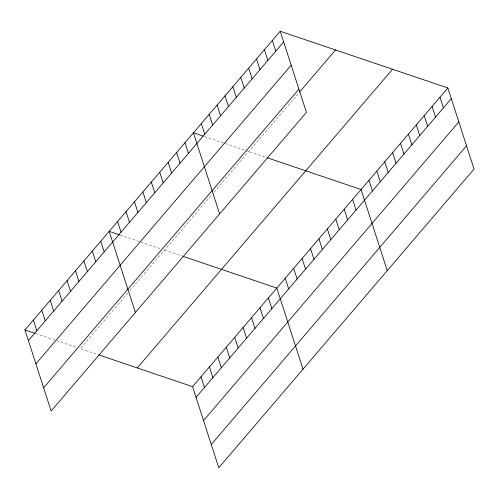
<?xml version="1.0" encoding="UTF-8"?>
<svg xmlns="http://www.w3.org/2000/svg" width="499" height="499" viewBox="0 0 499 499"><rect width="100%" height="100%" fill="white"/><g stroke="black" fill="none" stroke-linecap="round" stroke-linejoin="round"><path stroke-width="0.37" stroke-dasharray="2.5 1.87" d="M127.838 292.988L80.27 348.651L98.078 354.677M129.821 290.668L212.081 194.423M214.059 192.103L299.051 92.664M204.49 136.545L224.407 143.282M225.143 143.531L245.059 150.274M245.795 150.523L266.56 157.547M120.253 235.11L140.169 241.847M140.905 242.096L160.821 248.839M164.508 250.086L182.322 256.112M36.015 333.675L55.932 340.412M56.668 340.661L76.584 347.398"/><path stroke-width="0.75" d="M280.22 31.25L306.417 112.35L51.148 411.033L24.95 329.933L280.22 31.25L447.853 87.967L474.05 169.067L218.78 467.75L192.583 386.65L98.796 354.914M28.399 340.611L283.669 41.928M35.903 363.852L291.179 65.169M43.638 387.792L298.907 89.115M299.543 92.09L335.54 49.969M137.262 367.931L392.538 69.255M192.583 386.65L447.853 87.967M196.032 397.329L451.308 98.646M203.542 420.57L458.812 121.887M211.27 444.509L466.546 145.833M203.018 136.046L193.431 132.803L219.622 213.903M267.271 157.784L361.064 189.52L387.255 270.62M119.517 234.861L109.187 231.368L135.385 312.468M183.033 256.349L276.826 288.085L303.018 369.185M24.95 329.933L35.279 333.426M439.968 97.199L443.418 107.878M432.078 106.43L435.527 117.115M424.187 115.662L427.637 126.347M416.297 124.893L419.746 135.578M408.407 134.125L411.856 144.81M400.516 143.363L403.965 154.041M392.626 152.594L396.075 163.273M384.735 161.826L388.185 172.504M376.845 171.057L380.294 181.736M368.954 180.289L372.404 190.967M352.637 199.375L356.086 210.054M344.216 209.231L347.666 219.916M335.79 219.086L339.239 229.771M272.329 40.481L275.779 51.166M327.369 228.947L330.818 239.626M264.439 49.713L267.888 60.398M318.942 238.803L322.391 249.481M256.548 58.944L259.998 69.629M310.521 248.658L313.971 259.337M248.658 68.182L252.107 78.861M302.095 258.513L305.544 269.192M240.768 77.414L244.217 88.092M293.674 268.368L297.123 279.053M232.877 86.645L236.326 97.324M285.247 278.23L288.696 288.909M224.987 95.877L228.442 106.555M217.102 105.108L220.552 115.787M209.212 114.34L212.661 125.018M268.4 297.94L271.849 308.619M201.322 123.571L204.771 134.25M259.979 307.796L263.428 318.474M251.552 317.651L255.001 328.336M185.004 142.658L188.454 153.336M243.125 327.512L246.575 338.191M176.584 152.513L180.033 163.198M234.705 337.368L238.154 348.046M168.157 162.375L171.606 173.053M226.278 347.223L229.727 357.902M159.736 172.23L163.185 182.908M217.857 357.078L221.307 367.757M151.309 182.085L154.759 192.764M209.43 366.933L212.88 377.618M142.882 191.94L146.332 202.619M201.01 376.795L204.459 387.474M134.462 201.796L137.911 212.48M126.035 211.657L129.484 222.336M117.614 221.512L121.064 232.191M100.767 241.223L104.216 251.901M92.34 251.078L95.789 261.763M83.919 260.94L87.369 271.618M75.492 270.795L78.942 281.473M67.072 280.65L70.521 291.329M58.645 290.505L62.094 301.184M50.224 300.361L53.674 311.045M41.797 310.216L45.247 320.901M33.377 320.077L36.826 330.756"/></g></svg>
